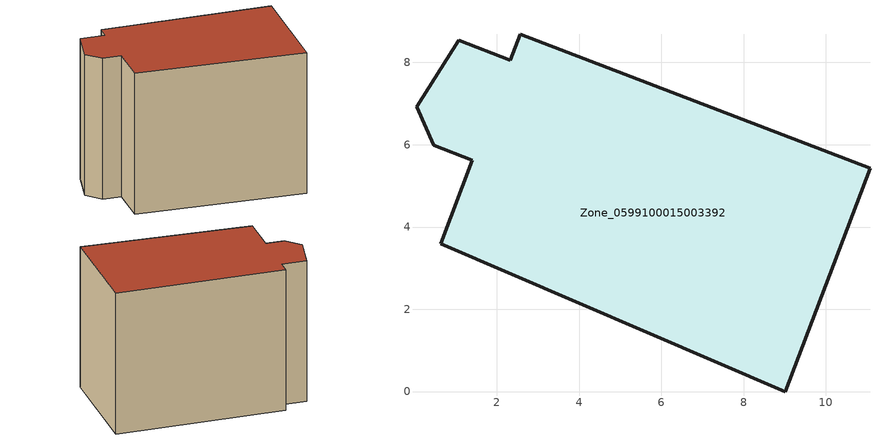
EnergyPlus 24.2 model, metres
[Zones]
Zone_0599100015003392
 floor ground (C_G): 1.07,8.54 2.32,8.06 2.56,8.68 11.07,5.42 9.02,0 0.63,3.59 1.41,5.63 0.46,5.99 0.04,6.92 z0.81
 wall outside (C_F): 2.56,8.68 2.32,8.06 1.07,8.54 0.04,6.92 0.46,5.99 1.41,5.63 0.63,3.59 9.02,0 11.07,5.42 2.56,8.68 z0.81:8.77
 roof outside (C_R): 2.32,8.06 1.07,8.54 0.04,6.92 0.46,5.99 1.41,5.63 0.63,3.59 9.02,0 11.07,5.42 2.56,8.68 z8.77
[BUILDING]
Pand.0599100015003392: North Axis=0; Terrain=City; Loads Convergence Tolerance Value=0.04; Temperature Convergence Tolerance Value=0.4; Solar Distribution=FullExterior; Maximum Number of Warmup Days=25; Minimum Number of Warmup Days=1
[Site:Location]
Rotterdam.The.Hague.AP_ZH_NLD Design_Conditions: Latitude=51.96; Longitude=4.45; Time Zone=1; Elevation=-4.5
[SITE:GROUNDTEMPERATURE:BUILDINGSURFACE]
18, 18, 18, 18, 18, 18, 18, 18, 18, 18, 18, 18
[MATERIAL] Thermal Absorptance=0.9; Solar Absorptance=0.7; Visible Absorptance=0.7
Name | Roughness | Thickness | Conductivity | Density | Specific Heat
G.TI.1965-1974 | MediumSmooth | 0.15 | 0.882353 | 540 | 1210
F.TI.1965-1974 | Rough | 0.3 | 0.697674 | 1920 | 840
R.TI.1965-1974 | MediumRough | 0.2 | 0.232558 | 1500 | 1000
[CONSTRUCTION]
C_G: G.TI.1965-1974
C_F: F.TI.1965-1974
C_R: R.TI.1965-1974
[ZONE]
Zone_0599100015003392: Type=1; Multiplier=1; Ceiling Height=Autocalculate; Volume=Autocalculate; Floor Area=autocalculate; Part of Total Floor Area=Yes
[ZONEINFILTRATION:DESIGNFLOWRATE]
Infil_Zone_0599100015003392: Zone or ZoneList or Space or SpaceList=Zone_0599100015003392; Schedule=AlwaysOn; Design Flow Rate Calculation Method=Flow/Area; Flow Rate per Floor Area=0.003; Constant Term Coefficient=1; Temperature Term Coefficient=0; Velocity Term Coefficient=0; Velocity Squared Term Coefficient=0
[HVACTEMPLATE:ZONE:IDEALLOADSAIRSYSTEM]
Zone_0599100015003392: Maximum Heating Supply Air Temperature=50; Minimum Cooling Supply Air Temperature=13; Maximum Heating Supply Air Humidity Ratio=0.0156; Minimum Cooling Supply Air Humidity Ratio=0.0077; Heating Limit=NoLimit; Cooling Limit=NoLimit; Dehumidification Control Type=ConstantSensibleHeatRatio; Cooling Sensible Heat Ratio=0.7; Dehumidification Setpoint=60; Humidification Control Type=None; Humidification Setpoint=30; Outdoor Air Method=None; Outdoor Air Flow Rate per Person=0.00944; Outdoor Air Flow Rate per Zone Floor Area=0; Outdoor Air Flow Rate per Zone=0; Demand Controlled Ventilation Type=None; Outdoor Air Economizer Type=NoEconomizer; Heat Recovery Type=None; Sensible Heat Recovery Effectiveness=0.7; Latent Heat Recovery Effectiveness=0.65
[ZONECONTROL:THERMOSTAT]
ThermostatControl_Zone_0599100015003392: Zone or ZoneList=Zone_0599100015003392; Control Type Schedule=DualSetpointControlType; Control 1=Thermostat_Zone_0599100015003392; Temperature Difference Between Cutout And Setpoint=0
[THERMOSTATSETPOINT:DUALSETPOINT]
Thermostat_Zone_0599100015003392: Heating Setpoint Temperature Schedule=HeatingSetpoint_Zone_0599100015003392; Cooling Setpoint Temperature Schedule=CoolingSetpoint_Zone_0599100015003392
[SCHEDULE:COMPACT]
HeatingSetpoint_Zone_0599100015003392: Through: 12/31, For: AllDays, Until: 24:00, 21
CoolingSetpoint_Zone_0599100015003392: Through: 12/31, For: AllDays, Until: 24:00, 24
DualSetpointControlType: Through: 12/31, For: AllDays, Until: 24:00, 4
AlwaysOn: Through: 12/31, For: AllDays, Until: 24:00, 1
